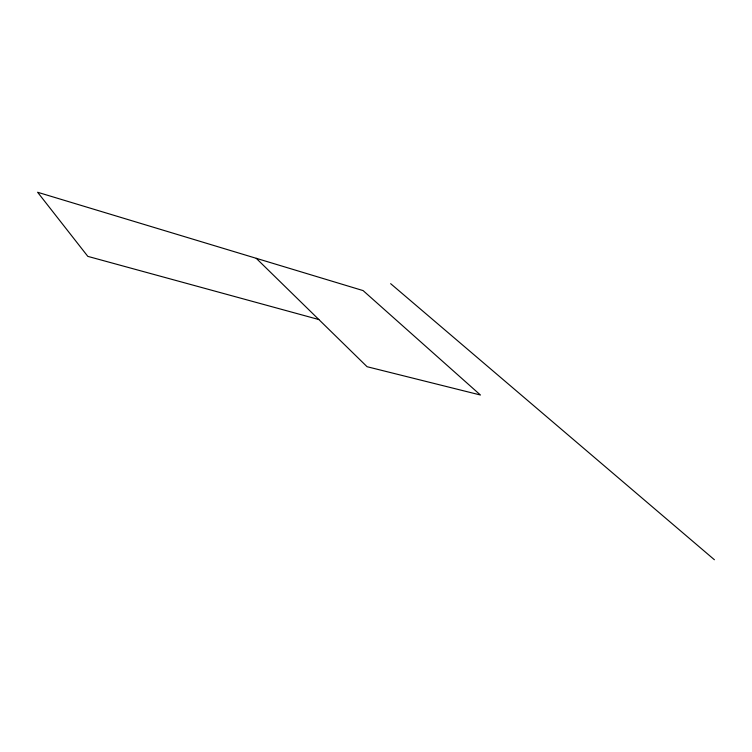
<?xml version="1.0" encoding="UTF-8"?>
<svg xmlns="http://www.w3.org/2000/svg" width="752" height="752" viewBox="0 0 752 752"><rect width="100%" height="100%" fill="white"/><g stroke="black" fill="none" stroke-linecap="round" stroke-linejoin="round"><path stroke-width="1.13" d="M318.848 319.544L87.824 256.376L37.6 192.258L363.094 290.592L480.443 395.016L367.079 366.713L256.225 258.303M390.645 283.664L714.4 559.742"/></g></svg>
